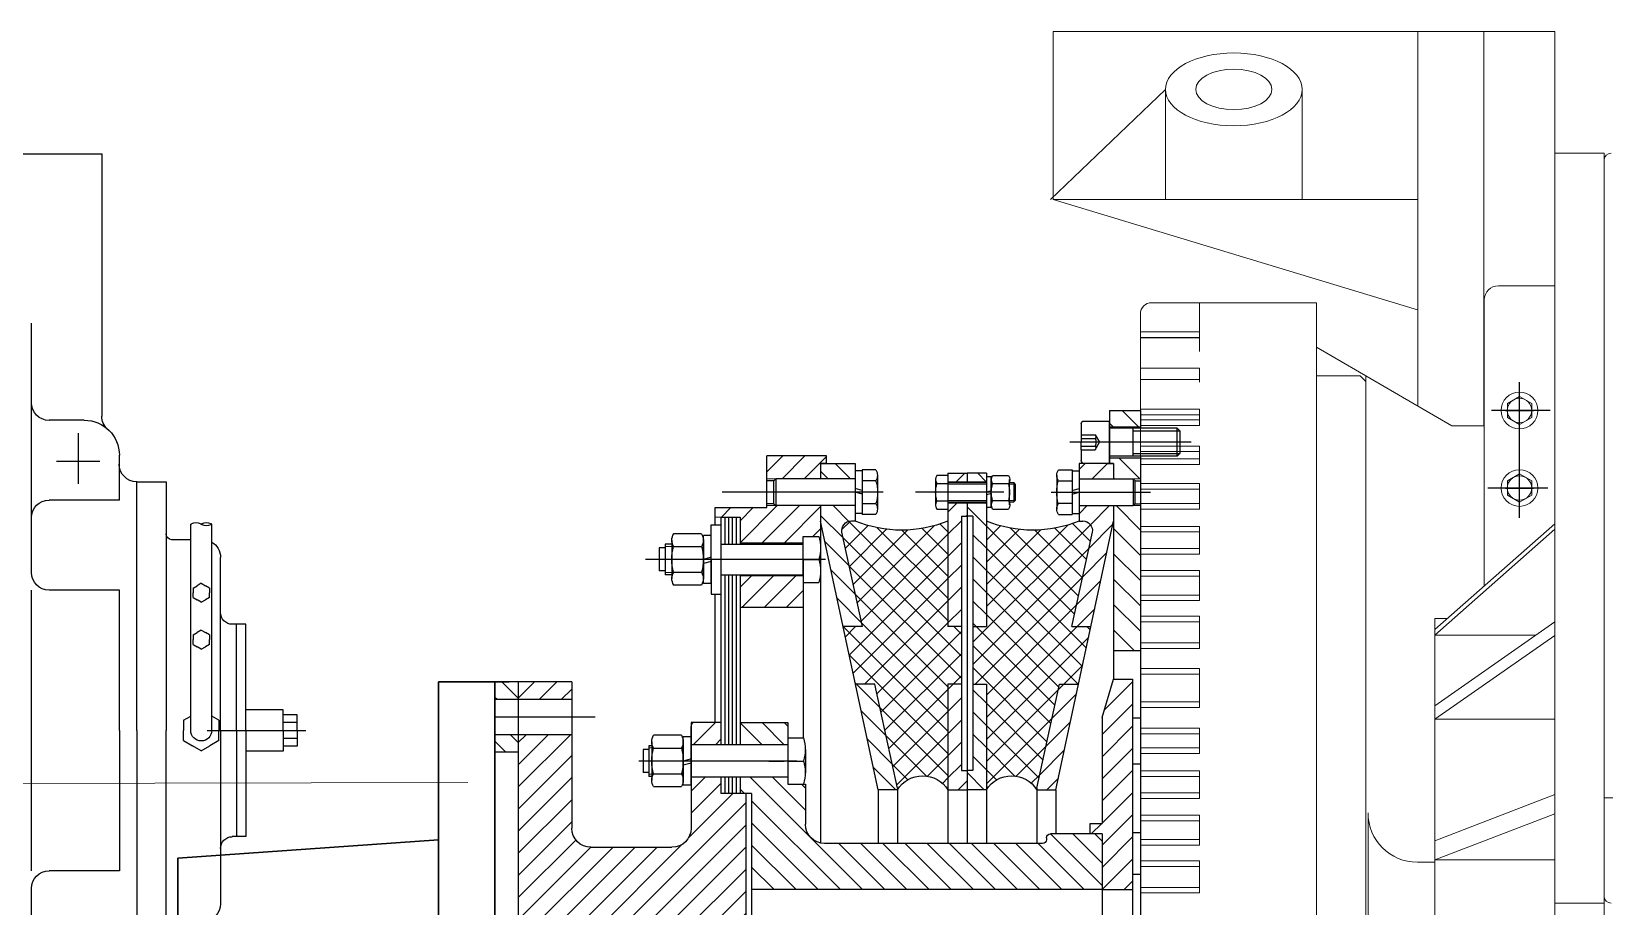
# Model space of a CAD drawing. Extents: x -550205 to -490805, y -239464 to -155364.
# Drawn here: x -528097 to -526981, y -219083 to -218462 of the extents above; entities that cross this region are included whole.
import ezdxf

# ---------------------------------------------------------------- set-up
doc = ezdxf.new("R2010")
doc.units = 0
doc.header["$LTSCALE"] = 500
doc.header["$MEASUREMENT"] = 0
for name, pattern in [('CENTER', [2, 1.25, -0.25, 0.25, -0.25]), ('CENTER2', [1.125, 0.75, -0.125, 0.125, -0.125]), ('CENTERX2', [101.6, 63.5, -12.7, 12.7, -12.7]), ('CONTINUOUS0', [0]), ('DASHED', [0.75, 0.5, -0.25])]:
    doc.linetypes.add(name, pattern=pattern)
doc.layers.get('0').update_dxf_attribs({"linetype": 'CONTINUOUS', "lineweight": 20})
doc.layers.add('01', color=7, linetype='CONTINUOUS', lineweight=20)
doc.layers.add('05-填充图案层', color=42, linetype='CONTINUOUS', lineweight=20)
for name, color, linetype in [('05', 4, 'CENTER'), ('1轮廓实线层', 7, 'CONTINUOUS'), ('2细线层', 4, 'CONTINUOUS'), ('4虚线层', 6, 'DASHED'), ('BASE', 3, 'CONTINUOUS')]:
    doc.layers.add(name, color=color, linetype=linetype)
pattern_1 = [(45, (553737.405, -310407.583), (-7.857724, 7.857724), [])]
pattern_2 = [(135, (553737.405, -310407.583), (-7.857724, -7.857724), [])]

# ---------------------------------------------------------------- blocks, each defined once
blk = doc.blocks.new('00000000000000.2258899')
at = {"layer": '05-填充图案层'}
h = blk.add_hatch(dxfattribs=at)
h.set_pattern_fill('ANSI31', color=4, scale=4, style=0)
h.set_pattern_definition([(45, (554799.034, -310564.463), (-8.98026, 8.98026), [])])
h.paths.add_polyline_path([(555362, -309642.7), (555340, -309642.7), (555340, -309654.2), (555362, -309654.2)])
h.paths.add_polyline_path([(555362, -309691.1), (555362, -309676.2), (555340, -309676.2), (555340, -309680.2), (555343, -309680.2), (555343, -309691.1), (555356.8, -309691.1)])
h.paths.add_polyline_path([(555362, -309710.1), (555356.8, -309710.1), (555343, -309710.1), (555343, -309812.8), (555362, -309812.8)])
h.paths.add_polyline_path([(555362, -310440.2), (555362, -310337.5), (555343, -310337.5), (555343, -310440.2), (555356.8, -310440.2)])
h.paths.add_polyline_path([(555362, -310459.3), (555356.8, -310459.3), (555343, -310459.3), (555343, -310470.2), (555340, -310470.2), (555340, -310474.2), (555362, -310474.2)])
h.paths.add_polyline_path([(555362, -310507.7), (555362, -310496.2), (555340, -310496.2), (555340, -310500.2), (555340, -310507.7)])
h = blk.add_hatch(dxfattribs=at)
h.set_pattern_fill('ANSI31', color=4, scale=3.5, angle=90, style=0)
h.set_pattern_definition(pattern_2)
h.paths.add_polyline_path([(555135.1, -309680.2), (555139.2, -309680.2), (555139.2, -309674.7), (555111.9, -309674.7), (555096.9, -309674.7), (555096.9, -309691.1), (555103.3, -309691.1), (555135.1, -309691.1)])
h.paths.add_polyline_path([(555135.1, -309710.1), (555103.3, -309710.1), (555096.9, -309710.1), (555096.9, -309711.5), (555060.2, -309711.5), (555060.2, -309718.3), (555077.9, -309718.3), (555077.9, -309736.7), (555122.7, -309736.7), (555122.7, -309731.9), (555133.8, -309731.9, -0.075222), (555135.1, -309739.9)])
h.paths.add_polyline_path([(555122.7, -309759.8), (555077.9, -309759.8), (555077.9, -309782.3), (555122.7, -309782.3)])
h.paths.add_polyline_path([(555122.7, -310368), (555077.9, -310368), (555077.9, -310390.5), (555122.7, -310390.5)])
h.paths.add_polyline_path([(555135.1, -310410.4, -0.075222), (555133.8, -310418.4), (555122.7, -310418.4), (555122.7, -310413.6), (555077.9, -310413.6), (555077.9, -310432), (555060.2, -310432), (555060.2, -310438.8), (555096.9, -310438.8), (555096.9, -310440.2), (555103.3, -310440.2), (555135.1, -310440.2)])
h.paths.add_polyline_path([(555135.1, -310459.3), (555103.3, -310459.3), (555096.9, -310459.3), (555096.9, -310475.6), (555139.2, -310475.6), (555139.2, -310470.2), (555135.1, -310470.2)])
h = blk.add_hatch(dxfattribs=at)
h.set_pattern_fill('ANSI31', color=4, scale=3.5, style=0)
h.set_pattern_definition(pattern_1)
h.paths.add_polyline_path([(555159.6, -309685.5), (555159.6, -309680.2), (555135.1, -309680.2), (555135.1, -309691.1), (555159.6, -309691.1)])
h.paths.add_polyline_path([(555159.6, -309710.1), (555135.1, -309710.1), (555135.1, -309721), (555151.1, -309795.9), (555164.7, -309795.9), (555150.4, -309729.6, -0.492459), (555156.9, -309721), (555159.6, -309721)])
h.paths.add_polyline_path([(555173.6, -309836.8), (555159.9, -309836.8), (555175.9, -309911.7), (555189.6, -309911.7), (555189.6, -309910.6)])
h.paths.add_polyline_path([(555189.6, -310239.7), (555189.6, -310238.6), (555175.9, -310238.6), (555159.9, -310313.5), (555173.6, -310313.5)])
h.paths.add_polyline_path([(555164.7, -310354.4), (555151.1, -310354.4), (555135.1, -310429.3), (555135.1, -310440.2), (555159.6, -310440.2), (555159.6, -310434.7), (555159.6, -310429.3), (555156.9, -310429.3, -0.492459), (555150.4, -310420.7)])
h.paths.add_polyline_path([(555159.6, -310459.3), (555135.1, -310459.3), (555135.1, -310470.2), (555139.2, -310470.2), (555159.6, -310470.2)])
h = blk.add_hatch(dxfattribs=at)
h.set_pattern_fill('ANSI31', color=4, scale=3.5, angle=90, style=0)
h.set_pattern_definition(pattern_2)
h.paths.add_polyline_path([(555239, -309693.1), (555239, -309687), (555225.4, -309687), (555225.4, -309693.1)])
h.paths.add_polyline_path([(555235, -309717.6), (555239, -309717.6), (555239, -309708.1), (555225.4, -309708.1), (555225.4, -309795.9), (555235, -309795.9)])
h.paths.add_polyline_path([(555235, -309898.1), (555235, -309836.8), (555225.4, -309836.8), (555225.4, -309911.7), (555239, -309911.7), (555239, -309898.1)])
h.paths.add_polyline_path([(555235, -310252.2), (555239, -310252.2), (555239, -310238.6), (555225.4, -310238.6), (555225.4, -310313.5), (555235, -310313.5)])
h.paths.add_polyline_path([(555225.4, -310442.2), (555239, -310442.2), (555239, -310432.7), (555235, -310432.7), (555235, -310354.4), (555225.4, -310354.4), (555225.4, -310429.3)])
h.paths.add_polyline_path([(555225.4, -310457.2), (555225.4, -310461.8), (555225.4, -310463.3), (555239, -310463.3), (555239, -310457.2)])
h.paths.add_polyline_path([(555343, -309691.1), (555343, -309680.2), (555338.9, -309680.2), (555318.5, -309680.2), (555318.5, -309691.1)])
h.paths.add_polyline_path([(555327.9, -309729), (555313.4, -309795.9), (555327, -309795.9), (555343, -309721), (555343, -309710.1), (555318.5, -309710.1), (555318.5, -309715.6), (555318.5, -309721), (555321.1, -309721, -0.464008)])
h.paths.add_polyline_path([(555318.2, -309836.8), (555304.5, -309836.8), (555288.5, -309910.6), (555288.5, -309911.7), (555302.1, -309911.7)])
h.paths.add_polyline_path([(555302.1, -310238.6), (555288.5, -310238.6), (555288.5, -310239.7), (555304.5, -310313.5), (555318.2, -310313.5)])
h.paths.add_polyline_path([(555321.1, -310429.3), (555318.5, -310429.3), (555318.5, -310440.2), (555343, -310440.2), (555343, -310429.3), (555327, -310354.4), (555313.4, -310354.4), (555327.9, -310421.4, -0.464008)])
h.paths.add_polyline_path([(555343, -310470.2), (555343, -310459.3), (555318.5, -310459.3), (555318.5, -310464.8), (555318.5, -310470.2)])
h = blk.add_hatch(dxfattribs=at)
h.set_pattern_fill('ANSI31', color=4, scale=3.5, style=0)
h.set_pattern_definition(pattern_1)
h.paths.add_polyline_path([(555252.7, -309693.1), (555252.7, -309687), (555239, -309687), (555239, -309693.1)])
h.paths.add_polyline_path([(555239, -309708.1), (555239, -309717.6), (555243.1, -309717.6), (555243.1, -309795.9), (555252.7, -309795.9), (555252.7, -309708.1)])
h.paths.add_polyline_path([(555252.7, -309911.7), (555252.7, -309836.8), (555243.1, -309836.8), (555243.1, -309898.1), (555239, -309898.1), (555239, -309911.7)])
h.paths.add_polyline_path([(555239, -310238.6), (555239, -310252.2), (555243.1, -310252.2), (555243.1, -310313.5), (555252.7, -310313.5), (555252.7, -310238.6)])
h.paths.add_polyline_path([(555243.1, -310432.7), (555239, -310432.7), (555239, -310442.2), (555252.7, -310442.2), (555252.7, -310354.4), (555243.1, -310354.4)])
h.paths.add_polyline_path([(555252.7, -310463.3), (555252.7, -310457.2), (555239, -310457.2), (555239, -310463.3)])
h = blk.add_hatch(dxfattribs=at)
h.set_pattern_fill('ANSI37', color=4, scale=3.5, style=0)
h.set_pattern_definition([(45, (553737.405, -310407.583), (-7.857724, 7.857724), []), (135, (553737.405, -310407.583), (-7.857724, -7.857724), [])])
h.paths.add_polyline_path([(555235, -309795.9), (555225.4, -309795.9), (555225.4, -309721, -0.197407), (555159.6, -309721), (555156.9, -309721, 0.464008), (555150.2, -309729), (555164.7, -309795.9), (555151.1, -309795.9), (555159.9, -309836.8), (555173.6, -309836.8), (555189.6, -309910.6), (555189.6, -309911.7, -0.550798), (555225.4, -309911.7), (555225.4, -309836.8), (555235, -309836.8)])
h.paths.add_polyline_path([(555327, -309795.9), (555313.4, -309795.9), (555327.9, -309729, 0.464008), (555321.1, -309721), (555318.5, -309721, -0.197407), (555252.7, -309721), (555252.7, -309795.9), (555243.1, -309795.9), (555243.1, -309836.8), (555252.7, -309836.8), (555252.7, -309911.7, -0.550798), (555288.5, -309911.7), (555288.5, -309910.6), (555304.5, -309836.8), (555318.2, -309836.8)])
h.paths.add_polyline_path([(555235, -310313.5), (555225.4, -310313.5), (555225.4, -310238.6, -0.550798), (555189.6, -310238.6), (555189.6, -310239.7), (555173.6, -310313.5), (555159.9, -310313.5), (555151.1, -310354.4), (555164.7, -310354.4), (555150.2, -310421.4, 0.464008), (555156.9, -310429.3), (555159.6, -310429.3, -0.197407), (555225.4, -310429.3), (555225.4, -310354.4), (555235, -310354.4)])
h.paths.add_polyline_path([(555318.2, -310313.5), (555304.5, -310313.5), (555288.5, -310239.7), (555288.5, -310238.6, -0.550798), (555252.7, -310238.6), (555252.7, -310313.5), (555243.1, -310313.5), (555243.1, -310354.4), (555252.7, -310354.4), (555252.7, -310429.3, -0.197407), (555318.5, -310429.3), (555321.1, -310429.3, 0.464008), (555327.9, -310421.4), (555313.4, -310354.4), (555327, -310354.4)])
h = blk.add_hatch(dxfattribs=at)
h.set_pattern_fill('ANSI31', color=4, scale=3.5, style=0)
h.set_pattern_definition([(45, (553738.06, -310407.583), (-7.85772, 7.85772), [])])
h.paths.add_polyline_path([(554904, -309835.2), (554904, -309847.7), (554920.5, -309847.7), (554920.5, -309835.2)])
h.paths.add_polyline_path([(554920.5, -309885.2), (554920.5, -309872.7), (554904, -309872.7), (554904, -309885.2)])
h.paths.add_polyline_path([(554904, -310265.2), (554904, -310277.7), (554920.5, -310277.7), (554920.5, -310265.2)])
h.paths.add_polyline_path([(554920.5, -310315.2), (554920.5, -310302.7), (554904, -310302.7), (554904, -310315.2)])
h = blk.add_hatch(dxfattribs=at)
h.set_pattern_fill('ANSI31', color=4, scale=3.5, angle=90, style=0)
h.set_pattern_definition(pattern_2)
h.paths.add_polyline_path([(554958.5, -309847.7), (554958.5, -309835.2), (554920.5, -309835.2), (554920.5, -309847.7)])
h.paths.add_polyline_path([(555082, -310013.9), (555082, -309914.4), (555064.3, -309914.4), (555064.3, -309902.9), (555043.2, -309902.9), (555043.2, -309915.8), (555043.2, -309938.9, -0.414214), (555029.6, -309952.6), (554972.1, -309952.6, -0.414214), (554958.5, -309938.9), (554958.5, -309872.7), (554920.5, -309872.7), (554920.5, -310013.9)])
h.paths.add_polyline_path([(555064.3, -309879.7), (555064.3, -309864), (555043.2, -309864), (555043.2, -309879.7)])
h.paths.add_polyline_path([(554920.5, -310136.4), (554920.5, -310277.7), (554958.5, -310277.7), (554958.5, -310211.4, -0.414214), (554972.1, -310197.7), (555029.6, -310197.7, -0.414214), (555043.2, -310211.4), (555043.2, -310247.5), (555064.3, -310247.5), (555064.3, -310235.9), (555082, -310235.9), (555082, -310136.4)])
h.paths.add_polyline_path([(554958.5, -310315.2), (554958.5, -310302.7), (554920.5, -310302.7), (554920.5, -310315.2)])
h.paths.add_polyline_path([(555043.2, -310270.6), (555043.2, -310283.6), (555043.2, -310286.3), (555064.3, -310286.3), (555064.3, -310270.6)])
h = blk.add_hatch(dxfattribs=at)
h.set_pattern_fill('ANSI31', color=4, scale=3.5, angle=90, style=0)
h.set_pattern_definition(pattern_2)
h.paths.add_polyline_path([(555356.4, -309833.2), (555343, -309833.2), (555334.8, -309860.5), (555334.8, -309935.5), (555326.4, -309935.5), (555326.4, -309943), (555334.8, -309943), (555334.8, -309982.5), (555356.4, -309982.5)])
h.paths.add_polyline_path([(555356.4, -310317.1), (555356.4, -310167.8), (555334.8, -310167.8), (555334.8, -310207.3), (555326.4, -310207.3), (555326.4, -310214.8), (555334.8, -310214.8), (555334.8, -310289.9), (555343, -310317.1)])
h = blk.add_hatch(dxfattribs=at)
h.set_pattern_fill('ANSI31', color=4, scale=3.5, style=0)
h.set_pattern_definition(pattern_1)
h.paths.add_polyline_path([(555111.9, -309879.7), (555111.9, -309864), (555077.9, -309864), (555077.9, -309879.7)])
h.paths.add_polyline_path([(555124.3, -309936.2), (555124.3, -309907.6), (555111.9, -309907.6), (555111.9, -309902.9), (555077.9, -309902.9), (555077.9, -309914.4), (555086.1, -309914.4), (555086.1, -309982.5), (555334.8, -309982.5), (555334.8, -309943), (555298.1, -309943, 0.414214), (555295.3, -309945.8), (555295.3, -309947.1, -0.414214), (555292.6, -309949.8), (555137.9, -309949.8, -0.414214)])
h.paths.add_polyline_path([(555086.1, -310167.8), (555086.1, -310235.9), (555077.9, -310235.9), (555077.9, -310247.5), (555111.9, -310247.5), (555111.9, -310242.7), (555124.3, -310242.7), (555124.3, -310214.1, -0.414214), (555137.9, -310200.5), (555292.6, -310200.5, -0.414214), (555295.3, -310203.2), (555295.3, -310204.6, 0.414214), (555298.1, -310207.3), (555334.8, -310207.3), (555334.8, -310167.8)])
h.paths.add_polyline_path([(555111.9, -310286.3), (555111.9, -310270.6), (555077.9, -310270.6), (555077.9, -310286.3)])
at = {"color": 7, "lineweight": 25}
for p, q in [((554904, -310315.2), (554904, -310075.2)), ((554920.5, -310315.2), (554920.5, -310075.2)), ((555082, -310235.9), (555082, -310075.2)), ((555086.1, -310235.9), (555086.1, -310075.2)), ((555334.8, -310207.3), (555334.8, -310075.2)), ((555356.4, -310317.1), (555356.4, -310075.2)), ((555362, -310475.2), (555362, -310075.2)), ((555334.8, -310167.8), (555086.1, -310167.8)), ((555334.8, -310167.8), (555356.4, -310167.8)), ((555356.4, -310178.7), (555362, -310178.7)), ((555029.6, -310197.7), (554972.1, -310197.7)), ((555029.6, -310197.7), (554972.1, -310197.7)), ((555135.1, -310440.2), (555135.1, -310200.8)), ((555292.6, -310200.5), (555137.9, -310200.5)), ((555175.9, -310238.6), (555175.9, -310200.5)), ((555189.6, -310239.7), (555189.6, -310200.5)), ((555225.4, -310313.5), (555225.4, -310200.5)), ((555239, -310442.9), (555239, -310200.5)), ((555239, -310442.9), (555239, -310200.5)), ((555252.7, -310313.5), (555252.7, -310200.5)), ((555288.5, -310239.7), (555288.5, -310200.5)), ((555295.3, -310204.6), (555295.3, -310203.2)), ((554958.5, -310315.2), (554958.5, -310211.4)), ((554958.5, -310315.2), (554958.5, -310211.4)), ((555043.2, -310286.3), (555043.2, -310211.4)), ((555124.3, -310242.7), (555124.3, -310214.1)), ((555334.8, -310207.3), (555298.1, -310207.3)), ((555302.1, -310238.6), (555302.1, -310207.3)), ((555326.4, -310207.3), (555326.4, -310214.8)), ((555326.4, -310214.8), (555334.8, -310214.8)), ((555334.8, -310289.9), (555334.8, -310214.8)), ((555356.4, -310208.4), (555362, -310208.4)), ((555043.2, -310259), (555043.2, -310234.5)), ((555064.3, -310247.5), (555064.3, -310235.9)), ((555086.1, -310235.9), (555064.3, -310235.9)), ((555067, -310247.5), (555067, -310235.9)), ((555069.7, -310247.5), (555069.7, -310235.9)), ((555072.4, -310247.5), (555072.4, -310235.9)), ((555075.1, -310247.5), (555075.1, -310235.9)), ((555077.9, -310247.5), (555077.9, -310235.9)), ((555015.3, -310248.1), (555013.2, -310248.1)), ((555013.2, -310269.9), (555013.2, -310248.1)), ((555015.3, -310272.7), (555015.3, -310245.4)), ((555036.3, -310240.8), (555016.6, -310240.8)), ((555037.6, -310241.9), (555037.6, -310276.1)), ((555043.2, -310241.9), (555037.6, -310241.9)), ((555037.6, -310272.7), (555037.6, -310245.4)), ((555043.2, -310241.9), (555043.2, -310276.1)), ((555111.9, -310247.5), (555043.2, -310247.5)), ((555111.9, -310286.3), (555111.9, -310242.7)), ((555111.9, -310242.7), (555124.3, -310242.7)), ((555175.9, -310238.6), (555135.1, -310429.3)), ((555189.6, -310239.7), (555173.6, -310313.5)), ((555189.6, -310238.6), (555175.9, -310238.6)), ((555225.4, -310313.5), (555225.4, -310238.6)), ((555225.4, -310238.6), (555239, -310238.6)), ((555252.7, -310238.6), (555239, -310238.6)), ((555252.7, -310313.5), (555252.7, -310238.6)), ((555288.5, -310238.6), (555302.1, -310238.6)), ((555288.5, -310239.7), (555304.5, -310313.5)), ((555302.1, -310238.6), (555343, -310429.3)), ((555013.2, -310250.9), (555009.1, -310250.9)), ((555009.1, -310267.2), (555009.1, -310250.9)), ((555016.6, -310249.9), (555036.3, -310249.9)), ((555043.2, -310257.6), (555037.6, -310256.1)), ((555042.5, -310260.3), (555037.6, -310259)), ((555043.2, -310259), (555043.2, -310283.6)), ((555098.3, -310259), (555109.3, -310259)), ((555111.9, -310259), (555123, -310259)), ((555124.3, -310267.2), (555124.3, -310250.7)), ((555235, -310432.7), (555235, -310252.2)), ((555235, -310252.2), (555239, -310252.2)), ((555243.1, -310252.2), (555239, -310252.2)), ((555243.1, -310432.7), (555243.1, -310252.2)), ((555356.4, -310257.1), (555362, -310257.1)), ((554920.5, -310265.2), (554904, -310265.2)), ((555013.2, -310267.2), (555009.1, -310267.2)), ((555015.3, -310269.9), (555013.2, -310269.9)), ((555016.6, -310268.1), (555036.3, -310268.1)), ((555043.2, -310260.5), (555042.5, -310260.3)), ((555111.9, -310270.6), (555043.2, -310270.6)), ((555064.3, -310432), (555064.3, -310270.6)), ((555067, -310391.2), (555067, -310270.6)), ((555069.7, -310391.2), (555069.7, -310270.6)), ((555072.4, -310391.2), (555072.4, -310270.6)), ((555075.1, -310391.2), (555075.1, -310270.6)), ((555077.9, -310391.2), (555077.9, -310270.6)), ((554958.5, -310277.7), (554904, -310277.7)), ((555036.3, -310277.3), (555016.6, -310277.3)), ((555043.2, -310276.1), (555037.6, -310276.1)), ((555111.9, -310275.4), (555123, -310275.4)), ((555122.7, -310402.1), (555122.7, -310275.4)), ((555064.3, -310286.3), (555043.2, -310286.3)), ((555060.2, -310286.3), (555060.2, -310377.5)), ((555077.9, -310286.3), (555111.9, -310286.3)), ((555334.8, -310289.9), (555343, -310317.1)), ((555356.4, -310289.6), (555362, -310289.6)), ((554958.5, -310302.7), (554904, -310302.7)), ((554958.5, -310315.2), (554904, -310315.2)), ((555173.6, -310313.5), (555159.9, -310313.5)), ((555235, -310313.5), (555225.4, -310313.5)), ((555243.1, -310313.5), (555252.7, -310313.5)), ((555304.5, -310313.5), (555318.2, -310313.5)), ((555343, -310440.2), (555343, -310317.1)), ((555343, -310317.1), (555356.4, -310317.1)), ((555343, -310337.5), (555362, -310337.5)), ((555164.7, -310354.4), (555150.2, -310421.4)), ((555164.7, -310354.4), (555151.1, -310354.4)), ((555225.4, -310463.3), (555225.4, -310354.4)), ((555225.4, -310429.3), (555225.4, -310354.4)), ((555235, -310354.4), (555225.4, -310354.4)), ((555243.1, -310354.4), (555252.7, -310354.4)), ((555252.7, -310463.3), (555252.7, -310354.4)), ((555252.7, -310429.3), (555252.7, -310354.4)), ((555313.4, -310354.4), (555327.9, -310421.4)), ((555313.4, -310354.4), (555327, -310354.4)), ((555122.7, -310368), (555077.9, -310368)), ((555057.4, -310402.1), (555057.4, -310377.5)), ((555057.4, -310377.5), (555064.3, -310377.5)), ((555029.5, -310391.2), (555024.7, -310391.2)), ((555024.7, -310412.9), (555024.7, -310391.2)), ((555029.5, -310415.7), (555029.5, -310388.4)), ((555050.6, -310383.8), (555030.8, -310383.8)), ((555030.8, -310392.9), (555050.6, -310392.9)), ((555051.9, -310385), (555051.9, -310419.1)), ((555057.4, -310385), (555051.9, -310385)), ((555051.9, -310415.7), (555051.9, -310388.4)), ((555057.4, -310385), (555057.4, -310419.1)), ((555064.3, -310391.2), (555122.7, -310391.2)), ((555122.7, -310390.5), (555077.9, -310390.5)), ((555122.7, -310385.7), (555133.8, -310385.7)), ((555122.7, -310390.5), (555122.7, -310413.6)), ((555024.7, -310393.9), (555020.6, -310393.9)), ((555020.6, -310410.2), (555020.6, -310393.9)), ((555057.4, -310400.6), (555051.9, -310399.1)), ((555056.7, -310403.3), (555051.9, -310402)), ((555057.4, -310403.5), (555056.7, -310403.3)), ((555057.4, -310402.1), (555057.4, -310426.6)), ((555122.7, -310402.1), (555122.7, -310418.4)), ((555122.7, -310402.1), (555133.8, -310402.1)), ((555024.7, -310410.2), (555020.6, -310410.2)), ((555029.5, -310412.9), (555024.7, -310412.9)), ((555030.8, -310411.2), (555050.6, -310411.2)), ((555064.3, -310412.9), (555122.7, -310412.9)), ((555067, -310432), (555067, -310412.9)), ((555069.7, -310432), (555069.7, -310412.9)), ((555072.4, -310432), (555072.4, -310412.9)), ((555075.1, -310432), (555075.1, -310412.9)), ((555077.9, -310432), (555077.9, -310412.9)), ((555122.7, -310413.6), (555077.9, -310413.6)), ((555050.6, -310420.3), (555030.8, -310420.3)), ((555057.4, -310419.1), (555051.9, -310419.1)), ((555057.4, -310426.6), (555064.3, -310426.6)), ((555060.2, -310426.6), (555060.2, -310438.8)), ((555122.7, -310418.4), (555133.8, -310418.4)), ((555064.3, -310432), (555077.9, -310432)), ((555159.6, -310429.3), (555156.9, -310429.3)), ((555159.6, -310470.2), (555159.6, -310429.3)), ((555159.6, -310464.8), (555159.6, -310434.7)), ((555164.5, -310434.7), (555159.6, -310434.7)), ((555164.5, -310465.6), (555164.5, -310433.8)), ((555174.3, -310433.8), (555164.5, -310433.8)), ((555164.5, -310464.8), (555164.5, -310434.7)), ((555175.4, -310461.7), (555175.4, -310437.8)), ((555217.6, -310437.6), (555225.4, -310437.6)), ((555225.4, -310461.8), (555225.4, -310437.6)), ((555235, -310432.7), (555239, -310432.7)), ((555243.1, -310432.7), (555239, -310432.7)), ((555257.1, -310437.7), (555268.3, -310437.7)), ((555302.7, -310461.7), (555302.7, -310437.8)), ((555303.8, -310433.8), (555313.6, -310433.8)), ((555313.6, -310465.6), (555313.6, -310433.8)), ((555313.6, -310464.8), (555313.6, -310434.7)), ((555313.6, -310434.7), (555318.5, -310434.7)), ((555318.5, -310470.2), (555318.5, -310429.3)), ((555318.5, -310429.3), (555321.1, -310429.3)), ((555318.5, -310464.8), (555318.5, -310434.7)), ((555060.2, -310438.8), (555096.9, -310438.8)), ((555096.9, -310438.8), (555096.9, -310475.6)), ((555101.8, -310441.6), (555096.9, -310441.6)), ((555101.8, -310441.6), (555103.3, -310440.2)), ((555101.8, -310441.6), (555101.8, -310457.8)), ((555159.6, -310440.2), (555103.3, -310440.2)), ((555103.3, -310459.3), (555103.3, -310440.2)), ((555163.9, -310448.6), (555159.6, -310449.8)), ((555164.5, -310448.5), (555163.9, -310448.6)), ((555164.5, -310459.9), (555164.5, -310439.5)), ((555164.5, -310441.8), (555174.3, -310441.8)), ((555175.4, -310449.7), (555175.4, -310439.5)), ((555216.7, -310458.8), (555216.7, -310440.6)), ((555217.6, -310443.7), (555225.4, -310443.7)), ((555225.4, -310442.2), (555252.7, -310442.2)), ((555225.4, -310442.9), (555252.7, -310442.9)), ((555225.4, -310456.5), (555225.4, -310442.9)), ((555256.2, -310438.8), (555252.7, -310438.8)), ((555256.2, -310448.8), (555252.7, -310447.9)), ((555256.2, -310438.8), (555256.2, -310460.7)), ((555256.2, -310440.7), (555256.2, -310458.7)), ((555268.3, -310443.7), (555257.1, -310443.7)), ((555269.2, -310440.7), (555269.2, -310458.7)), ((555269.2, -310442.9), (555272.1, -310442.9)), ((555272.1, -310456.5), (555272.1, -310442.9)), ((555273.1, -310443.9), (555272.1, -310442.9)), ((555273.1, -310455.5), (555273.1, -310443.9)), ((555302.7, -310449.7), (555302.7, -310439.5)), ((555313.6, -310441.8), (555303.8, -310441.8)), ((555313.6, -310459.9), (555313.6, -310439.5)), ((555313.6, -310448.5), (555314.2, -310448.6)), ((555314.2, -310448.6), (555318.5, -310449.8)), ((555318.5, -310440.2), (555356.8, -310440.2)), ((555358.3, -310441.6), (555356.8, -310440.2)), ((555356.8, -310459.3), (555356.8, -310440.2)), ((555358.3, -310441.6), (555358.3, -310457.8)), ((555358.3, -310441.6), (555362, -310441.6)), ((555101.8, -310457.8), (555096.9, -310457.8)), ((555101.8, -310457.8), (555103.3, -310459.3)), ((555159.6, -310459.3), (555103.3, -310459.3)), ((555135.1, -310470.2), (555135.1, -310459.3)), ((555164.5, -310451), (555159.6, -310452.3)), ((555174.3, -310457.7), (555164.5, -310457.7)), ((555217.6, -310455.8), (555225.4, -310455.8)), ((555225.4, -310456.5), (555252.7, -310456.5)), ((555225.4, -310457.2), (555252.7, -310457.2)), ((555239, -310463.3), (555239, -310456.5)), ((555239, -310463.3), (555239, -310456.5)), ((555256.2, -310450.6), (555252.7, -310449.7)), ((555256.2, -310460.7), (555252.7, -310460.7)), ((555268.3, -310455.7), (555257.1, -310455.7)), ((555269.2, -310456.5), (555272.1, -310456.5)), ((555273.1, -310455.5), (555272.1, -310456.5)), ((555303.8, -310457.7), (555313.6, -310457.7)), ((555313.6, -310451), (555318.5, -310452.3)), ((555318.5, -310459.3), (555356.8, -310459.3)), ((555343, -310470.2), (555343, -310459.3)), ((555358.3, -310457.8), (555356.8, -310459.3)), ((555358.3, -310457.8), (555362, -310457.8)), ((555135.1, -310470.2), (555159.6, -310470.2)), ((555139.2, -310470.2), (555135.1, -310470.2)), ((555139.2, -310470.2), (555139.2, -310475.6)), ((555139.2, -310470.2), (555139.2, -310475.6)), ((555164.5, -310464.8), (555159.6, -310464.8)), ((555174.3, -310465.6), (555164.5, -310465.6)), ((555217.6, -310461.8), (555225.4, -310461.8)), ((555225.4, -310463.3), (555239, -310463.3)), ((555252.7, -310463.3), (555239, -310463.3)), ((555257.1, -310461.7), (555268.3, -310461.7)), ((555303.8, -310465.6), (555313.6, -310465.6)), ((555313.6, -310464.8), (555318.5, -310464.8)), ((555343, -310470.2), (555318.5, -310470.2)), ((555338.9, -310470.2), (555343, -310470.2)), ((555340, -310507.7), (555340, -310470.2)), ((555139.2, -310475.6), (555096.9, -310475.6)), ((555139.2, -310475.6), (555111.9, -310475.6)), ((555340, -310474.2), (555362, -310474.2)), ((555340, -310496.2), (555362, -310496.2)), ((555362, -310507.7), (555362, -310495.2)), ((555340, -310507.7), (555362, -310507.7))]:
    blk.add_line(p, q, dxfattribs=at)
at = {"color": 5, "linetype": 'CENTER2', "ltscale": 3}
for p, q in [((555015.3, -310249.8), (555013.2, -310249.8)), ((555015.3, -310268.3), (555013.2, -310268.3)), ((555029.5, -310392.8), (555024.7, -310392.8)), ((555029.5, -310411.3), (555024.7, -310411.3)), ((555103.3, -310440.2), (555096.9, -310440.2)), ((555225.4, -310443.9), (555252.7, -310443.9)), ((555269.2, -310443.9), (555273.1, -310443.9)), ((555356.8, -310440.2), (555362, -310440.2)), ((555103.3, -310459.3), (555096.9, -310459.3)), ((555225.4, -310455.5), (555252.7, -310455.5)), ((555269.2, -310455.5), (555273.1, -310455.5)), ((555356.8, -310459.3), (555362, -310459.3))]:
    blk.add_line(p, q, dxfattribs=at)
at = {"color": 6}
blk.add_line((555077.9, -310432), (555060.2, -310432), dxfattribs=at)
at = {"color": 7, "lineweight": 25}
for centre, radius, start, end in [((554972.1, -310211.4), 13.6, 90, 180), ((554972.1, -310211.4), 13.6, 90, 180), ((555029.6, -310211.4), 13.6, 0, 90), ((555137.9, -310214.1), 13.6, 90, 180), ((555292.6, -310203.2), 2.72, 0, 90), ((555298.1, -310204.6), 2.72, 180, 270), ((555023.9, -310245.4), 8.66, 148.2617, 211.7383), ((555029, -310245.4), 8.66, 328.2617, 31.7383), ((555097.2, -310250.8), 27, 342.221, 17.3918), ((555207.5, -310227.3), 21.2, 212.3082, 327.6918), ((555270.6, -310227.3), 21.2, 212.3082, 327.6918), ((555048, -310259), 32.7, 163.8206, 196.1794), ((555004.9, -310259), 32.7, 343.8206, 16.1794), ((555097.2, -310267.3), 27, 342.6082, 17.779), ((555023.9, -310272.7), 8.66, 148.2617, 211.7383), ((555029, -310272.7), 8.66, 328.2617, 31.7383), ((555038.2, -310388.4), 8.66, 148.2617, 211.7383), ((555062.2, -310402.1), 32.7, 163.8206, 196.1794), ((555043.2, -310388.4), 8.66, 328.2617, 31.7383), ((555019.2, -310402.1), 32.7, 343.8206, 16.1794), ((555108, -310393.8), 27, 342.221, 17.3918), ((555108, -310410.3), 27, 342.6082, 17.779), ((555038.2, -310415.7), 8.66, 148.2617, 211.7383), ((555043.2, -310415.7), 8.66, 328.2617, 31.7383), ((555156.9, -310422.5), 6.81, 170.4333, 270), ((555192.5, -310509.4), 86.6, 67.6659, 112.3341), ((555285.6, -310509.4), 86.6, 67.6659, 112.3341), ((555321.1, -310422.5), 6.81, 270, 9.5667), ((555167.4, -310437.8), 7.98, 330.108, 29.892), ((555222.2, -310440.6), 5.45, 146.2903, 213.7097), ((555261.7, -310440.7), 5.44, 146.6276, 213.3724), ((555263.8, -310440.7), 5.44, 326.6276, 33.3724), ((555310.7, -310437.8), 7.98, 150.108, 209.892), ((555146.8, -310449.7), 28.7, 343.8973, 16.1027), ((555237.1, -310449.7), 20.4, 162.7725, 197.2275), ((555276.6, -310449.7), 20.4, 162.9524, 197.0476), ((555248.8, -310449.7), 20.4, 342.9524, 17.0476), ((555331.3, -310449.7), 28.7, 163.8973, 196.1027), ((555167.4, -310461.7), 7.98, 330.108, 29.892), ((555222.2, -310458.8), 5.45, 146.2903, 213.7097), ((555261.7, -310458.7), 5.44, 146.6276, 213.3724), ((555263.8, -310458.7), 5.44, 326.6276, 33.3724), ((555310.7, -310461.7), 7.98, 150.108, 209.892)]:
    blk.add_arc(centre, radius, start, end, dxfattribs=at)
at = {"layer": '1轮廓实线层'}
for p, q in [((555340, -310470.2), (555322, -310470.2)), ((555340, -310470.2), (555340, -310500.2)), ((555320, -310479.9), (555320, -310472.2)), ((555320, -310479.9), (555320, -310485.2)), ((555388, -310475.2), (555340, -310475.2)), ((555356.7, -310495.2), (555356.7, -310475.2)), ((555388, -310475.2), (555390, -310477.2)), ((555388, -310475.2), (555388, -310495.2)), ((555390, -310493.2), (555390, -310477.2)), ((555320, -310498.2), (555320, -310485.2)), ((555390, -310493.2), (555388, -310495.2)), ((555322, -310500.2), (555340, -310500.2)), ((555388, -310495.2), (555340, -310495.2))]:
    blk.add_line(p, q, dxfattribs=at)
for centre, start, end in [((555322, -310472.2), 90, 180), ((555322, -310498.2), 180, 270)]:
    blk.add_arc(centre, 2, start, end, dxfattribs=at)
at = {"layer": '2细线层'}
for p, q in [((555356.7, -310477.2), (555390, -310477.2)), ((555356.7, -310493.2), (555390, -310493.2))]:
    blk.add_line(p, q, dxfattribs=at)
at = {"layer": '4虚线层'}
for p, q in [((555320, -310479.9), (555330, -310479.9)), ((555320, -310482.5), (555330, -310482.5)), ((555330, -310479.9), (555333, -310485.2)), ((555320, -310487.8), (555330, -310487.8)), ((555320, -310490.4), (555330, -310490.4)), ((555330, -310490.4), (555333, -310485.2))]:
    blk.add_line(p, q, dxfattribs=at)
for centre, radius, start, end in [((555327.7, -310481.2), 2.61, 330, 30), ((555321.8, -310485.2), 8.61, 342.3603, 17.6397), ((555327.7, -310489.1), 2.61, 330, 30)]:
    blk.add_arc(centre, radius, start, end, dxfattribs=at)
at = {"layer": 'BASE', "color": 7, "linetype": 'Continuous', "lineweight": 30}
for p, q in [((554864, -310315.2), (554864, -309835.2)), ((554679, -310190.2), (554679, -310075.2)), ((554904, -310315.2), (554904, -310075.2)), ((554679, -310190.2), (554864, -310203)), ((554914, -310315.2), (554864, -310315.2))]:
    blk.add_line(p, q, dxfattribs=at)
at = {"layer": 'BASE', "color": 7, "linetype": 'Continuous', "lineweight": 25}
for p, q in [((554575.2, -310075.2), (554575.2, -310168.6)), ((554649.9, -310280.7), (554649.9, -310104.2)), ((554670.7, -310104.2), (554670.7, -310280.7)), ((554709.3, -310280.7), (554709.3, -310157.8)), ((554575.2, -310181), (554575.2, -310380.3)), ((554637.5, -310181), (554587.6, -310181)), ((554637.5, -310280.7), (554637.5, -310181)), ((554727.2, -310205.4), (554717.6, -310205.4)), ((554720.5, -310280.7), (554720.5, -310205.4)), ((554727.2, -310280.7), (554727.2, -310205.4)), ((554683.1, -310273.5), (554689.4, -310269.9)), ((554695.6, -310266.3), (554689.4, -310269.9)), ((554695.6, -310266.3), (554701.8, -310269.9)), ((554708.1, -310273.5), (554701.8, -310269.9)), ((554753.7, -310266.1), (554727.2, -310266.1)), ((554753.7, -310280.7), (554753.7, -310266.1)), ((554763.7, -310269.6), (554753.7, -310269.6)), ((554763.7, -310280.7), (554763.7, -310269.6)), ((554637.5, -310280.7), (554637.5, -310380.3)), ((554649.9, -310280.7), (554649.9, -310457.2)), ((554670.7, -310457.2), (554670.7, -310280.7)), ((554683.1, -310273.5), (554683.1, -310280.7)), ((554683.1, -310287.9), (554683.1, -310280.7)), ((554688.1, -310280.7), (554688.1, -310427.1)), ((554703.1, -310280.7), (554703.1, -310427.1)), ((554708.1, -310273.5), (554708.1, -310280.7)), ((554708.1, -310287.9), (554708.1, -310280.7)), ((554709.3, -310280.7), (554709.3, -310403.5)), ((554720.5, -310280.7), (554720.5, -310356)), ((554727.2, -310280.7), (554727.2, -310356)), ((554763.7, -310275.1), (554753.7, -310275.1)), ((554753.7, -310280.7), (554753.7, -310295.3)), ((554763.7, -310280.7), (554763.7, -310291.8)), ((554683.1, -310287.9), (554688.1, -310290.8)), ((554708.1, -310287.9), (554703.1, -310290.8)), ((554763.7, -310286.3), (554753.7, -310286.3)), ((554763.7, -310291.8), (554753.7, -310291.8)), ((554753.7, -310295.3), (554727.2, -310295.3)), ((554689.8, -310341.8), (554692.7, -310340.1)), ((554689.8, -310341.8), (554689.8, -310345.2)), ((554689.8, -310348.5), (554689.8, -310345.2)), ((554689.8, -310348.5), (554692.7, -310350.2)), ((554695.6, -310338.4), (554692.7, -310340.1)), ((554695.6, -310338.4), (554698.5, -310340.1)), ((554701.4, -310341.8), (554698.5, -310340.1)), ((554701.4, -310348.5), (554698.5, -310350.2)), ((554701.4, -310341.8), (554701.4, -310345.2)), ((554701.4, -310348.5), (554701.4, -310345.2)), ((554695.6, -310351.9), (554692.7, -310350.2)), ((554695.6, -310351.9), (554698.5, -310350.2)), ((554727.2, -310356), (554717.6, -310356)), ((554637.5, -310380.3), (554587.6, -310380.3)), ((554689.8, -310375), (554692.7, -310373.3)), ((554689.8, -310375), (554689.8, -310378.4)), ((554689.8, -310381.7), (554689.8, -310378.4)), ((554689.8, -310381.7), (554692.7, -310383.4)), ((554695.6, -310371.7), (554692.7, -310373.3)), ((554695.6, -310371.7), (554698.5, -310373.3)), ((554701.4, -310375), (554698.5, -310373.3)), ((554701.4, -310381.7), (554698.5, -310383.4)), ((554701.4, -310375), (554701.4, -310378.4)), ((554701.4, -310381.7), (554701.4, -310378.4)), ((554575.2, -310392.8), (554575.2, -310569.7)), ((554695.6, -310385.1), (554692.7, -310383.4)), ((554695.6, -310385.1), (554698.5, -310383.4)), ((554688.1, -310416), (554674.8, -310416)), ((554688.1, -310427.1), (554688.9, -310427.4)), ((554694.9, -310427.4), (554695.6, -310427.1)), ((554696.3, -310426.7), (554695.6, -310427.1)), ((554696.3, -310427.4), (554695.6, -310427.1)), ((554703.1, -310427.1), (554702.3, -310426.7)), ((554703.1, -310427.1), (554702.3, -310427.4)), ((554637.5, -310444.2), (554587.6, -310444.2)), ((554637.5, -310444.2), (554637.5, -310475.9)), ((554649.9, -310457.2), (554670.7, -310457.2)), ((554649.9, -310457.2), (554649.9, -310457.2)), ((554612.6, -310500.8), (554587.6, -310500.8)), ((554625, -310689.7), (554625, -310503.7)), ((554358.4, -310689.7), (554625, -310689.7))]:
    blk.add_line(p, q, dxfattribs=at)
at = {"layer": 'BASE', "color": 5, "linetype": 'CENTERX2', "ltscale": 20}
for p, q in [((555118.2, -310259), (555006.2, -310259)), ((554975, -310290.2), (554903.6, -310290.2)), ((555138.6, -310402.1), (555010.8, -310402.1)), ((555179.5, -310449.7), (555065.3, -310449.7)), ((555265.2, -310449.7), (555202.3, -310449.7)), ((555298.6, -310449.7), (555369.2, -310449.7)), ((555398, -310485.2), (555312, -310485.2))]:
    blk.add_line(p, q, dxfattribs=at)
at = {"layer": 'BASE', "color": 5, "linetype": 'CENTER2', "ltscale": 3}
for p, q in [((553387.4, -310280.7), (554727.2, -310280.7)), ((554727.2, -310280.7), (554769.7, -310280.7)), ((554608.4, -310455.6), (554608.4, -310491.6)), ((554593, -310471.7), (554623.7, -310471.7))]:
    blk.add_line(p, q, dxfattribs=at)
at = {"layer": 'BASE', "color": 7, "linetype": 'Continuous', "lineweight": 25}
for centre, radius, start, end in [((554696.8, -310157.8), 12.5, 0, 90), ((554587.6, -310168.6), 12.5, 180, 270), ((554717.6, -310197), 8.3, 180, 270), ((554695.6, -310280.7), 7.47, 0, 180), ((554717.6, -310364.3), 8.3, 90, 180), ((554587.6, -310392.8), 12.5, 90, 180), ((554696.8, -310403.5), 12.5, 300, 0), ((554674.8, -310420.2), 4.15, 90, 180), ((554699.3, -310432.6), 6.64, 63.1558, 116.847), ((554587.6, -310431.7), 12.5, 180, 270), ((554691.9, -310421.5), 6.64, 243.156, 296.847), ((554699.3, -310421.5), 6.64, 243.153, 296.844), ((554649.9, -310469.6), 12.5, 90, 180), ((554612.6, -310475.9), 24.9, 270, 0), ((554587.6, -310513.2), 12.5, 90, 180), ((554637.5, -310503.7), 12.5, 131.81, 180)]:
    blk.add_arc(centre, radius, start, end, dxfattribs=at)
blk = doc.blocks.new('ererterte')
for p, q in [((29794.8, -136563.6), (29794.8, -137617.6)), ((29919.8, -136659.6), (29919.8, -137573.6)), ((29954.8, -136663.6), (29954.8, -137573.7)), ((29836.8, -137206.8), (29794.8, -137206.8)), ((29836.8, -137210.8), (29794.8, -137210.8)), ((29836.8, -137218.2), (29836.8, -137206.8)), ((29836.8, -137225.7), (29794.8, -137225.7)), ((29836.8, -137218.2), (29836.8, -137229.7)), ((29836.8, -137229.7), (29794.8, -137229.7)), ((29836.8, -137240.8), (29794.8, -137240.8)), ((29836.8, -137244.8), (29794.8, -137244.8)), ((29836.8, -137251.4), (29836.8, -137240.8)), ((29836.8, -137258.1), (29794.8, -137258.1)), ((29836.8, -137251.4), (29836.8, -137262.1)), ((29836.8, -137262.1), (29794.8, -137262.1)), ((29836.8, -137273.8), (29794.8, -137273.8)), ((29836.8, -137277.8), (29794.8, -137277.8)), ((29836.8, -137283.6), (29836.8, -137273.8)), ((29836.8, -137289.5), (29794.8, -137289.5)), ((29836.8, -137283.6), (29836.8, -137293.5)), ((29836.8, -137293.5), (29794.8, -137293.5)), ((29836.8, -137305.7), (29794.8, -137305.7)), ((29836.8, -137309.8), (29794.8, -137309.8)), ((29836.8, -137314.8), (29836.8, -137305.7)), ((29836.8, -137314.8), (29836.8, -137323.8)), ((29919.8, -137306.6), (29919.8, -137625.6)), ((29954.8, -137306.6), (29954.8, -137569.6)), ((29836.8, -137319.8), (29794.8, -137319.8)), ((29836.8, -137323.8), (29794.8, -137323.8)), ((29836.8, -137323.8), (29794.8, -137323.8)), ((29836.8, -137338.3), (29794.8, -137338.3)), ((29836.8, -137342.3), (29794.8, -137342.3)), ((29836.8, -137352.2), (29836.8, -137338.3)), ((29836.8, -137352.2), (29836.8, -137366)), ((29836.8, -137362), (29794.8, -137362)), ((29836.8, -137366), (29794.8, -137366)), ((29836.8, -137380.2), (29794.8, -137380.2)), ((29836.8, -137391.7), (29836.8, -137380.2)), ((29836.8, -137384.2), (29794.8, -137384.2)), ((29836.8, -137391.7), (29836.8, -137403.1)), ((29836.8, -137399.1), (29794.8, -137399.1)), ((29836.8, -137403.1), (29794.8, -137403.1)), ((29836.8, -137414.2), (29794.8, -137414.2)), ((29836.8, -137424.9), (29836.8, -137414.2)), ((29836.8, -137418.2), (29794.8, -137418.2)), ((29836.8, -137424.9), (29836.8, -137435.5)), ((29836.8, -137431.5), (29794.8, -137431.5)), ((29836.8, -137435.5), (29794.8, -137435.5)), ((29836.8, -137447.2), (29794.8, -137447.2)), ((29836.8, -137457.1), (29836.8, -137447.2)), ((29836.8, -137451.2), (29794.8, -137451.2)), ((29836.8, -137457.1), (29836.8, -137466.9)), ((29836.8, -137462.9), (29794.8, -137462.9)), ((29836.8, -137466.9), (29794.8, -137466.9)), ((29836.8, -137479.2), (29794.8, -137479.2)), ((29836.8, -137488.2), (29836.8, -137479.2)), ((29836.8, -137483.2), (29794.8, -137483.2)), ((29836.8, -137493.3), (29794.8, -137493.3)), ((29836.8, -137488.2), (29836.8, -137497.3)), ((29836.8, -137497.3), (29794.8, -137497.3)), ((29836.8, -137510.7), (29794.8, -137510.7)), ((29836.8, -137514.7), (29794.8, -137514.7)), ((29836.8, -137517.3), (29836.8, -137510.7)), ((29836.8, -137519.9), (29794.8, -137519.9)), ((29836.8, -137523.9), (29794.8, -137523.9)), ((29836.8, -137517.3), (29836.8, -137523.9)), ((29836.8, -137538.5), (29794.8, -137538.5)), ((29836.8, -137544.3), (29836.8, -137538.5)), ((29836.8, -137542.5), (29794.8, -137542.5)), ((29836.8, -137546.1), (29794.8, -137546.1)), ((29836.8, -137544.3), (29836.8, -137550.1)), ((29836.8, -137550.1), (29794.8, -137550.1)), ((29836.8, -137571), (29794.8, -137571)), ((29836.8, -137569.2), (29836.8, -137579.1)), ((29950.8, -137573.6), (29954.8, -137569.6)), ((29836.8, -137579.1), (29794.8, -137579.1)), ((29950.8, -137573.6), (29919.8, -137573.6)), ((29836.8, -137591), (29836.8, -137604.9)), ((29836.8, -137600.6), (29794.8, -137600.6)), ((29836.8, -137600.6), (29794.8, -137600.6)), ((29836.8, -137600.9), (29794.8, -137600.9)), ((29836.8, -137604.9), (29794.8, -137604.9)), ((29836.8, -137625.6), (29836.8, -137600.6)), ((29836.8, -137625.6), (29836.8, -137600.6)), ((29919.8, -137625.6), (29802.8, -137625.6))]:
    blk.add_line(p, q)
blk.add_arc((29802.8, -137617.6), 8, 180, 270)
at = {"layer": '01'}
for p, q in [((30123.8, -137731.6), (30123.8, -136666.6)), ((30123.8, -137726.6), (30123.8, -136671.6)), ((30088.8, -137818.1), (30088.8, -136761.6)), ((30003.8, -137401.6), (30003.8, -136831.6)), ((29956.3, -136969.6), (29956.3, -137263.6)), ((30123.8, -137199.6), (30088.8, -137199.6)), ((30003.8, -137228.6), (29991.3, -137228.6)), ((30088.8, -137263), (30003.8, -137230.2)), ((30003.8, -137230.2), (30088.8, -137230.2)), ((30088.8, -137276.6), (30003.8, -137243.8)), ((30201.6, -137274.2), (30123.8, -137274.2)), ((30003.8, -137330), (30088.8, -137330)), ((30088.8, -137389.4), (30003.8, -137330)), ((30088.8, -137399.1), (30003.8, -137339.6)), ((30088.8, -137464.8), (30003.8, -137389.8)), ((30003.8, -137389.8), (30075.6, -137389.8)), ((30088.8, -137468.7), (30003.8, -137393.7)), ((30012.8, -137401.6), (30003.8, -137401.6)), ((30038.8, -137627.6), (30038.8, -137424.6)), ((30055.2, -137489.1), (30063.8, -137484.1)), ((30055.2, -137499.1), (30055.2, -137489.1)), ((30063.8, -137484.1), (30072.5, -137489.1)), ((30072.5, -137489.1), (30072.5, -137499.1)), ((30063.8, -137504.1), (30055.2, -137499.1)), ((30072.5, -137499.1), (30063.8, -137504.1)), ((30015.8, -137538.3), (29919.8, -137594.1)), ((30038.8, -137538.3), (30015.8, -137538.3)), ((30038.5, -137818.1), (30038.5, -137538.3)), ((30055.2, -137544.1), (30063.8, -137539.1)), ((30055.2, -137554.1), (30055.2, -137544.1)), ((30063.8, -137539.1), (30072.5, -137544.1)), ((30072.5, -137544.1), (30072.5, -137554.1)), ((29991.7, -137818.1), (29991.7, -137552.3)), ((30063.8, -137559.1), (30055.2, -137554.1)), ((30072.5, -137554.1), (30063.8, -137559.1)), ((29732.8, -137698.7), (29991.4, -137620.5)), ((30088.8, -137637.6), (30048.8, -137637.6)), ((29812.7, -137776.9), (29730.9, -137698.7)), ((29991.7, -137698.7), (29732.8, -137698.7)), ((29732.8, -137818.1), (29732.8, -137698.7)), ((29812.7, -137776.9), (29812.7, -137698.7)), ((29909.6, -137776.9), (29909.6, -137698.7)), ((30123.8, -137731.6), (30088.8, -137731.6)), ((30088.8, -137818.1), (29732.8, -137818.1))]:
    blk.add_line(p, q, dxfattribs=at)
for centre, radius in [((30063.8, -137494.1), 13), ((30063.8, -137494.1), 8.67), ((30063.8, -137549.1), 13), ((30063.8, -137549.1), 8.67)]:
    blk.add_circle(centre, radius, dxfattribs=at)
for centre, radius, start, end in [((30128.8, -137204.6), 5, 90, 180), ((29991.3, -137263.6), 35, 90, 180), ((30048.8, -137627.6), 10, 180, 270), ((30128.8, -137726.6), 5, 180, 270)]:
    blk.add_arc(centre, radius, start, end, dxfattribs=at)
at = {"layer": '01', "extrusion": (0, 0, -1)}
for major_axis in [(48.5, 0), (27, 0)]:
    blk.add_ellipse((29861.1, -137776.9), major_axis=major_axis, ratio=0.533017, dxfattribs=at)
at = {"layer": '05'}
for p, q in [((30063.8, -137472.9), (30063.8, -137569.3)), ((30063.8, -137483.1), (30063.8, -137505.1)), ((30063.8, -137484.1), (30063.8, -137484.1)), ((30083.8, -137494.1), (30041.4, -137494.1)), ((30053.8, -137494.1), (30073.8, -137494.1)), ((30055.2, -137494.1), (30055.2, -137494.1)), ((30063.8, -137538.1), (30063.8, -137560.1)), ((30085.5, -137549.1), (30043.8, -137549.1)), ((30053.8, -137549.1), (30073.8, -137549.1)), ((30055.2, -137549.1), (30055.2, -137549.1)), ((30063.8, -137539.1), (30063.8, -137539.1))]:
    blk.add_line(p, q, dxfattribs=at)
blk = doc.blocks.new('A$C793471EF')
at = {"color": 1, "linetype": 'CONTINUOUS0', "lineweight": 25, "xscale": -1, "rotation": 180}
blk.add_blockref('00000000000000.2258899', (-562999.3, -312574.9), dxfattribs=at)
at = {"lineweight": 20, "xscale": -1, "rotation": 180}
blk.add_blockref('ererterte', (-37432.1, -139616.3), dxfattribs=at)

msp = doc.modelspace()

# ---------------------------------------------------------------- linework, layer by layer
msp.add_line((-529573.5, -218999), (-527787.6, -218995))

# ---------------------------------------------------------------- block references
at = {"lineweight": 20, "ltscale": 25}
msp.add_blockref('A$C793471EF', (-519673.1, -216663.8), dxfattribs=at)

doc.saveas('drawing.dxf')
